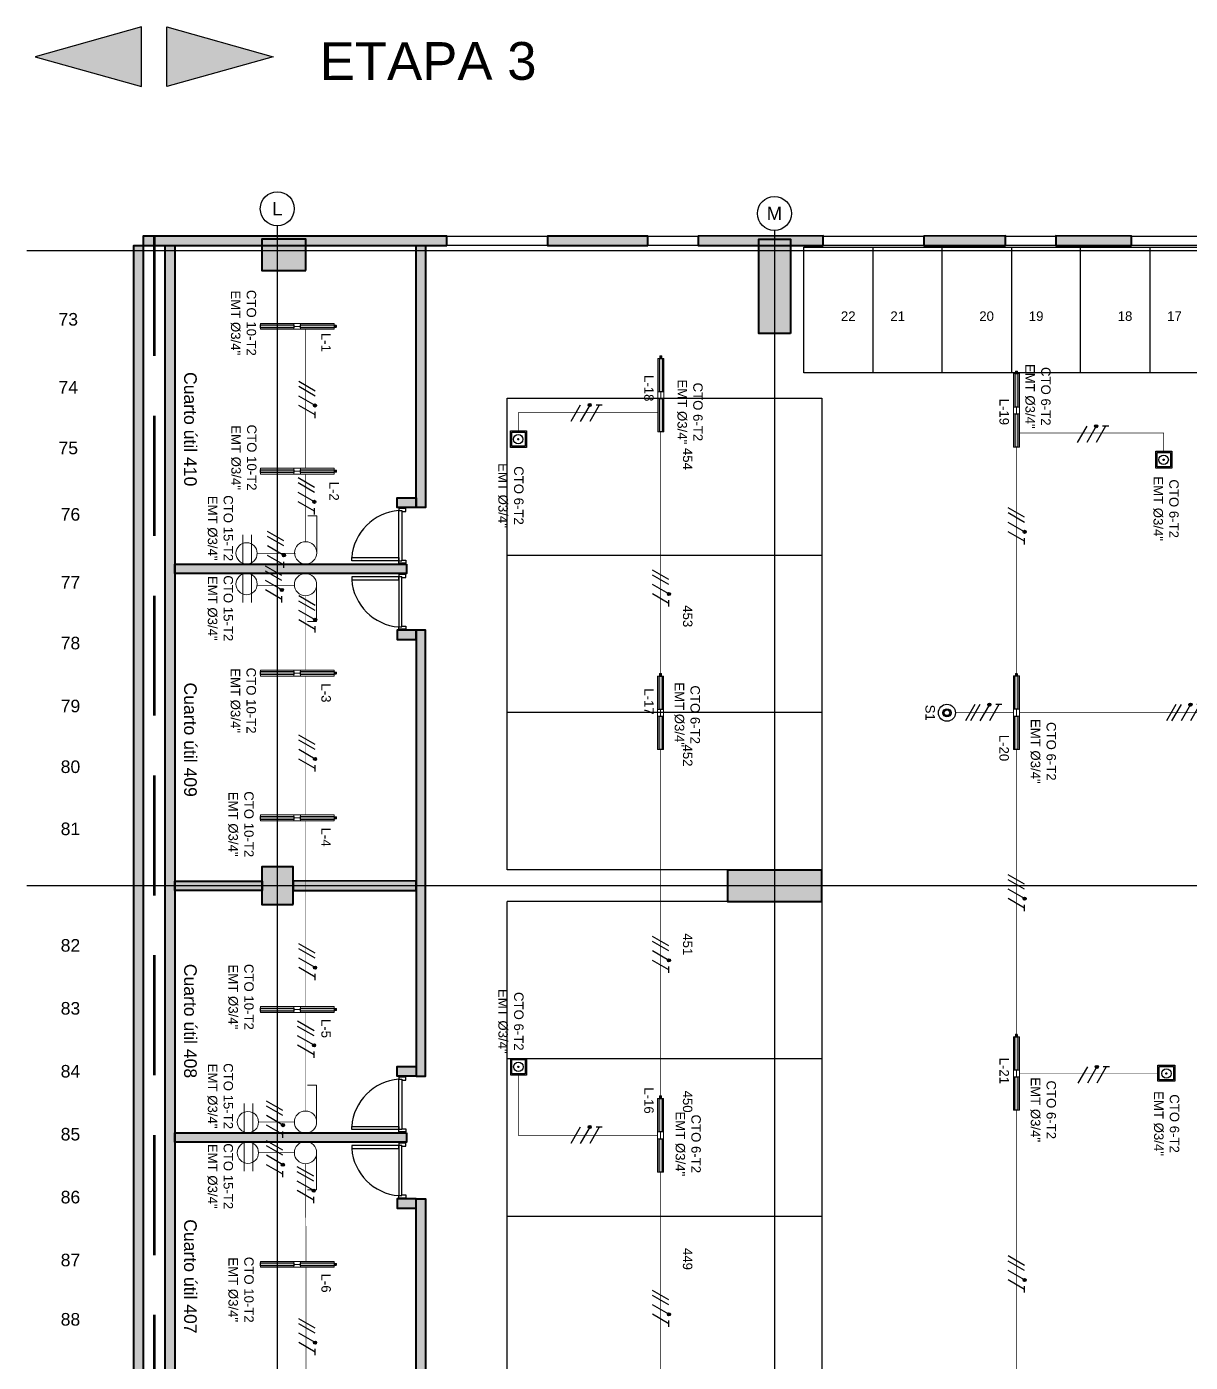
# Model space of a CAD drawing. Header units: millimetres. Extents: x -629 to 509, y -240 to 968.
# Drawn here: x 230.8 to 249.29, y 85.15 to 106.37 of the extents above; entities that cross this region are included whole.
import ezdxf
from ezdxf.enums import TextEntityAlignment as Align
from ezdxf.lldxf.tags import DXFTag

# ---------------------------------------------------------------- set-up
doc = ezdxf.new("R2010")
doc.units = ezdxf.units.MM
doc.linetypes.add('HIDDEN', pattern=[9.525, 6.35, -3.175])
for name, color, linetype in [('-ALAMBRADO', 7, 'Continuous'), ('-parquead', 253, 'Continuous'), ('1amobla', 252, 'Continuous'), ('A_CIRCULO DE EJES', 252, 'Continuous'), ('GG_EMERGENCIA 03', 1, 'Continuous'), ('GG_LUMINARIA LED HERMETICA', 1, 'Continuous'), ('GG_PISO 2', 8, 'Continuous'), ('GG_PISO 4', 8, 'Continuous'), ('HACHTCOLUMNA', 252, 'Continuous'), ('SENSOR MOVIMIENTO', 3, 'Continuous'), ('Textos-espacios', 253, 'Continuous')]:
    doc.layers.add(name, color=color, linetype=linetype)
for name, color, linetype, lineweight in [('-CN-GYD-INTERRUPTORES DE PARED', 3, 'Continuous', 20), ('-CN-GYD-TOMACORRIENTES', 1, 'Continuous', 18), ('-CN-GYD-TUBERÍA PRINCIPAL ILUMINACION', 5, 'Continuous', 5), ('-EL-Texto Tomas', 7, 'Continuous', 0), ('_TEXTO', 7, 'Continuous', 9), ('Estructura', 250, 'Continuous', 40), ('LUMINARIA DE EMERGENCIA PARA SOBREPONER', 7, 'Continuous', 25), ('Muro', 250, 'Continuous', 40), ('TEXTOS', 250, 'Continuous', 20), ('Vidrio', 254, 'Continuous', 30)]:
    doc.layers.add(name, color=color, linetype=linetype, lineweight=lineweight)
doc.layers.add('DIM-25', color=7, linetype='Continuous', true_color=0xb5b5b5, plot=False)
for name, color, linetype, true_color in [('F-2', 7, 'Continuous', 0xc4c4c4), ('JCA_HATCH 254', 7, 'Continuous', 0xd1d1d1), ('MUEBLE', 7, 'Continuous', 0xcfcfcf)]:
    doc.layers.add(name, color=color, linetype=linetype, true_color=true_color)
doc.styles.add('A_TEXT1', font='arial.ttf')
doc.styles.add('ROMANS', font='arial.ttf')
doc.styles.get("Standard").update_dxf_attribs({"font": 'arial.ttf'})
tags = doc.linetypes.add('EMT_LINE', pattern='A,0.5,-0.2,["EMT",Standard,S=0.1,R=0,X=-0.1,Y=-0.05],-0.25', length=0.95).pattern_tags.tags
tags[6] = DXFTag(74, 10)
pattern_1 = [(270, (73.633, -1.35), (10.40324, -6.00631), [1.50158, -10.51105]), (360, (73.6335, -2.101), (10.40324, 6.00631), [0.75079, -20.05569]), (360, (73.6335, -2.289), (10.40324, 6.00631), [0.60063, -20.20584]), (360, (73.6335, -1.9134), (10.40324, 6.00631), [0.60063, -20.20584]), (330, (73.633, -2.477), (10.40324, 6.00631), [0.4805, -11.53212]), (30, (73.633, -1.726), (4e-09, 12.01262), [0.4805, -11.53212])]

# ---------------------------------------------------------------- blocks, each defined once
blk = doc.blocks.new('GG_HERMETICA')
h = blk.add_hatch()
h.set_pattern_fill('SWAMP', color=252, scale=0.472938, angle=270)
h.set_pattern_definition(pattern_1)
h.paths.add_polyline_path([(-20, -30), (-20, 17), (-550, 17), (-550, -30)])
h = blk.add_hatch()
h.set_pattern_fill('SWAMP', color=252, scale=0.472938, angle=270)
h.set_pattern_definition(pattern_1)
h.paths.add_polyline_path([(620, -30), (620, 17), (90, 17), (90, -30)])
at = {"layer": '-CN-GYD-INTERRUPTORES DE PARED', "color": 1, "extrusion": (0, 0, -1)}
for p, q in [((-550, -53), (-550, 40)), ((-550, 40), (-525, 40)), ((-525, 40), (-20, 40)), ((90, 40), (620, 40)), ((620, 40), (620, -53)), ((-20, -53), (-550, -53)), ((594, -53), (90, -53)), ((620, -53), (594, -53))]:
    blk.add_line(p, q, dxfattribs=at)
at = {"layer": '-CN-GYD-INTERRUPTORES DE PARED', "color": 1}
for p, q in [((90, 40), (-20, 40)), ((-20, 40), (-20, -53)), ((90, -53), (90, 40)), ((622, 6), (620, 6)), ((620, 6), (620, -6)), ((622, 10), (623, 11)), ((622, 8), (622, 10)), ((622, 7), (622, 8)), ((622, 5), (622, 7)), ((622, -6), (622, 6)), ((623, 4), (622, 5)), ((622, -3), (623, 1)), ((623, 11), (623, 11)), ((623, 11), (630, 11)), ((623, 1), (623, 4)), ((623, 1), (623, 1)), ((630, 11), (630, 6)), ((630, 6), (631, 6)), ((631, 6), (631, 9)), ((631, 9), (639, 9)), ((639, 9), (639, 6)), ((639, 6), (640, 6)), ((640, 10), (650, 10)), ((640, 6), (640, 10)), ((650, 10), (652, 8)), ((652, 8), (656, 8)), ((656, 8), (658, 8)), ((658, 8), (661, 5)), ((661, 5), (661, -6)), ((-20, -6), (90, -6)), ((620, -19), (620, -6)), ((622, -19), (620, -19)), ((622, -6), (622, -3)), ((622, -6), (622, -9)), ((622, -6), (622, -19)), ((622, -9), (623, -13)), ((623, -17), (622, -18)), ((622, -18), (622, -19)), ((622, -19), (622, -21)), ((622, -21), (622, -22)), ((622, -22), (623, -24)), ((623, -13), (623, -14)), ((623, -14), (623, -17)), ((623, -24), (623, -24)), ((623, -24), (630, -24)), ((630, -24), (630, -19)), ((630, -19), (631, -19)), ((631, -19), (631, -22)), ((631, -22), (639, -22)), ((639, -22), (639, -19)), ((639, -19), (640, -19)), ((640, -19), (640, -22)), ((640, -22), (650, -22)), ((650, -22), (652, -20)), ((652, -20), (656, -20)), ((656, -20), (658, -20)), ((658, -20), (661, -17)), ((661, -17), (661, -6))]:
    blk.add_line(p, q, dxfattribs=at)
for points in [[(623, 4), (630, 4)], [(623, 1), (630, 1)], [(629, 11), (629, 4), (629, 1), (629, -6)], [(630, 6), (630, -6)], [(631, 6), (631, -6)], [(639, 2), (631, 2)], [(639, 6), (639, -6)], [(640, 6), (640, -6)], [(640, 1), (650, 1), (650, 3), (640, 3)], [(650, 3), (652, 5)], [(650, 1), (652, -3)], [(652, 8), (652, -6)], [(-20, -53), (90, -53)], [(623, -14), (630, -14)], [(623, -17), (630, -17)], [(629, -24), (629, -17), (629, -14), (629, -6)], [(630, -19), (630, -6)], [(631, -19), (631, -6)], [(639, -15), (631, -15)], [(639, -19), (639, -6)], [(640, -19), (640, -6)], [(640, -14), (650, -14), (650, -15), (640, -15)], [(650, -14), (652, -10)], [(650, -15), (652, -17)], [(652, -20), (652, -6)]]:
    blk.add_lwpolyline(points, dxfattribs=at)
at = {"color": 1}
for points in [[(-20, 17), (-20, -30), (-550, -30), (-550, 17)], [(620, 17), (620, -30), (90, -30), (90, 17)]]:
    blk.add_lwpolyline(points, close=True, dxfattribs=at)
blk = doc.blocks.new('A_B_Eje')
at = {"layer": 'A_CIRCULO DE EJES', "ltscale": 1.5}
blk.add_circle((0, 0), 0.0045, dxfattribs=at)
at = {"layer": 'A_CIRCULO DE EJES', "ltscale": 1.5, "style": 'A_TEXT1'}
blk.add_attdef('EJE', text='', height=0.0035, dxfattribs=at).set_placement((0, 0), align=Align.MIDDLE_CENTER)
blk = doc.blocks.new('Tomas BD1')
at = {"lineweight": 0}
blk.add_line((0.115, -0.318), (0.115, 0.588), dxfattribs=at)
blk.add_lwpolyline([(-0.154, -0.297), (-0.154, 0.588)], dxfattribs=at)
blk.add_circle((0, 0), 0.338, dxfattribs=at)
at = {"layer": '-EL-Texto Tomas', "color": 7, "style": 'ROMANS'}
for tag, p, height, flags in [('POTENCIA(W)', (0.878, 0.595), 0.321, 9), ('TABLERO', (0.316, 0.654), 0.273, 8), ('CTO', (-0.059, 0.65), 0.273, 8)]:
    blk.add_attdef(tag, p, '', height=height, rotation=90, dxfattribs=dict(at, flags=flags))
at = {"layer": '-EL-Texto Tomas', "style": 'ROMANS', "flags": 9}
blk.add_attdef('USO', (-0.84, 0.589), '', height=0.35, rotation=90, dxfattribs=at)
blk = doc.blocks.new('O6C20-MDW')
at = {"layer": 'SENSOR MOVIMIENTO'}
for radius in [129, 62.1, 43.1]:
    blk.add_circle((63166, 32657), radius, dxfattribs=at)
blk = doc.blocks.new('3x')
at = {"layer": '-ALAMBRADO'}
h = blk.add_hatch(color=256, dxfattribs=at)
edge = h.paths.add_edge_path()
edge.add_arc((0.078, 0.13), 0.025, 0, 360)
for p, q in [((-0.152, 0.13), (-0.302, -0.13)), ((-0.072, 0.13), (-0.222, -0.13)), ((0.078, 0.13), (-0.072, -0.13)), ((0.228, 0.13), (0.078, -0.13))]:
    blk.add_line(p, q, dxfattribs=at)
blk.add_lwpolyline([(0.278, 0.13), (0.178, 0.13)], dxfattribs=at)
blk.add_circle((0.078, 0.13), 0.025, dxfattribs=at)
blk = doc.blocks.new('*U60')
at = {"layer": '-ALAMBRADO'}
blk.add_blockref('3x', (0, 0), dxfattribs=at)
blk = doc.blocks.new('A$Cc7fbbbd8')
at = {"layer": 'GG_EMERGENCIA 03', "ltscale": 0.3}
h = blk.add_hatch(dxfattribs=at)
h.set_pattern_fill('ANSI31', color=256, scale=0.0005, angle=90)
h.set_pattern_definition([(135, (0.0614115, 0.0595737), (-0.00112253, -0.00112253), [])])
edge = h.paths.add_edge_path()
edge.add_arc((0.061, 0.1), 0.00475, 0, 360)
for points in [[(-0.005, 0.035), (-0.005, 0.161), (0.128, 0.161), (0.128, 0.035)], [(0.005, 0.045), (0.005, 0.151), (0.118, 0.151), (0.118, 0.045)]]:
    blk.add_lwpolyline(points, close=True, dxfattribs=at)
for radius in [0.0376, 0.00475]:
    blk.add_circle((0.061, 0.1), radius, dxfattribs=at)
blk = doc.blocks.new('estructura etapa 3')
at = {"layer": 'HACHTCOLUMNA', "transparency": 33554687}
h = blk.add_hatch(color=256, dxfattribs=at)
h.paths.add_polyline_path([(-91.651, -6658.124), (-91.651, -6657.624), (-92.35, -6657.624), (-92.35, -6658.124)])
h.paths.add_polyline_path([(-49.354, -6658.124), (-49.354, -6657.624), (-50.055, -6657.624), (-50.055, -6658.124)])
h.paths.add_polyline_path([(-56.053, -6658.124), (-56.053, -6657.624), (-56.753, -6657.624), (-56.753, -6658.124)])
h.paths.add_polyline_path([(-76.45, -6659.124), (-76.95, -6659.124), (-76.95, -6657.624), (-76.45, -6657.624)])
h.paths.add_polyline_path([(-83.95, -6659.124), (-84.45, -6659.124), (-84.45, -6657.624), (-83.95, -6657.624)])
h.paths.add_polyline_path([(-60.452, -6659.124), (-60.952, -6659.124), (-60.952, -6657.624), (-60.452, -6657.624)])
h.paths.add_polyline_path([(-67.95, -6659.124), (-68.45, -6659.124), (-68.45, -6657.624), (-67.95, -6657.624)])
h.paths.add_polyline_path([(-91.85, -6668.199), (-91.851, -6667.599), (-92.35, -6667.599), (-92.349, -6668.199)])
h.paths.add_polyline_path([(-49.354, -6668.199), (-49.354, -6667.599), (-49.854, -6667.599), (-49.854, -6668.199)])
h.paths.add_polyline_path([(-56.154, -6668.149), (-56.154, -6667.649), (-56.854, -6667.649), (-56.854, -6668.149)])
h.paths.add_polyline_path([(-59.952, -6667.649), (-59.952, -6668.149), (-61.452, -6668.149), (-61.452, -6667.649)])
h.paths.add_polyline_path([(-75.95, -6667.649), (-75.95, -6668.149), (-77.45, -6668.149), (-77.45, -6667.649)])
h.paths.add_polyline_path([(-68.95, -6667.649), (-68.95, -6668.149), (-67.45, -6668.149), (-67.45, -6667.649)])
h.paths.add_polyline_path([(-84.95, -6667.649), (-84.95, -6668.149), (-83.45, -6668.149), (-83.45, -6667.649)])
h.paths.add_polyline_path([(-91.85, -6676.199), (-91.85, -6675.599), (-92.349, -6675.599), (-92.349, -6676.199)])
h.paths.add_polyline_path([(-49.354, -6676.199), (-49.354, -6675.599), (-49.854, -6675.599), (-49.854, -6676.199)])
h.paths.add_polyline_path([(-56.154, -6676.149), (-56.154, -6675.649), (-56.754, -6675.649), (-56.754, -6676.149)])
h.paths.add_polyline_path([(-59.952, -6675.649), (-59.952, -6676.149), (-61.452, -6676.149), (-61.452, -6675.649)])
h.paths.add_polyline_path([(-75.95, -6675.649), (-75.95, -6676.149), (-77.45, -6676.149), (-77.45, -6675.649)])
h.paths.add_polyline_path([(-68.95, -6675.649), (-68.95, -6676.149), (-67.45, -6676.149), (-67.45, -6675.649)])
h.paths.add_polyline_path([(-84.95, -6675.649), (-84.95, -6676.149), (-83.45, -6676.149), (-83.45, -6675.649)])
h.paths.add_polyline_path([(-91.847, -6686.299), (-91.851, -6685.699), (-92.35, -6685.699), (-92.346, -6686.299)])
h.paths.add_polyline_path([(-49.354, -6686.299), (-49.354, -6685.699), (-49.854, -6685.699), (-49.854, -6686.299)])
h.paths.add_polyline_path([(-56.154, -6686.249), (-56.154, -6685.749), (-56.754, -6685.749), (-56.754, -6686.249)])
h.paths.add_polyline_path([(-59.952, -6685.749), (-59.952, -6686.249), (-61.452, -6686.249), (-61.452, -6685.749)])
h.paths.add_polyline_path([(-75.95, -6685.749), (-75.95, -6686.249), (-77.45, -6686.249), (-77.45, -6685.749)])
h.paths.add_polyline_path([(-68.95, -6685.749), (-68.95, -6686.249), (-67.45, -6686.249), (-67.45, -6685.749)])
h.paths.add_polyline_path([(-84.95, -6685.749), (-84.95, -6686.249), (-83.45, -6686.249), (-83.45, -6685.749)])
h.paths.add_polyline_path([(-49.353, -6694.294), (-49.354, -6693.699), (-49.855, -6693.699), (-49.854, -6694.294)])
h.paths.add_polyline_path([(-56.054, -6694.249), (-56.054, -6693.749), (-56.753, -6693.749), (-56.753, -6694.249)])
h.paths.add_polyline_path([(-91.651, -6694.249), (-91.651, -6693.749), (-92.35, -6693.749), (-92.35, -6694.249)])
h.paths.add_polyline_path([(-59.952, -6693.749), (-59.952, -6694.249), (-61.452, -6694.249), (-61.452, -6693.749)])
h.paths.add_polyline_path([(-75.95, -6693.749), (-75.95, -6694.249), (-77.45, -6694.249), (-77.45, -6693.749)])
h.paths.add_polyline_path([(-68.95, -6693.749), (-68.95, -6694.249), (-67.45, -6694.249), (-67.45, -6693.749)])
h.paths.add_polyline_path([(-84.95, -6693.749), (-84.95, -6694.249), (-83.45, -6694.249), (-83.45, -6693.749)])
h.paths.add_polyline_path([(-49.359, -6703.974), (-49.359, -6703.374), (-49.859, -6703.374), (-49.859, -6703.974)])
h.paths.add_polyline_path([(-56.054, -6703.924), (-56.054, -6703.424), (-56.753, -6703.424), (-56.753, -6703.924)])
h.paths.add_polyline_path([(-67.95, -6704.924), (-67.95, -6703.424), (-68.45, -6703.424), (-68.45, -6704.924)])
h.paths.add_polyline_path([(-91.651, -6703.924), (-91.651, -6703.424), (-92.35, -6703.424), (-92.35, -6703.924)])
h.paths.add_polyline_path([(-61.847, -6703.424), (-60.347, -6703.424), (-60.347, -6703.924), (-61.847, -6703.924)])
h.paths.add_polyline_path([(-83.95, -6704.924), (-83.95, -6703.424), (-84.45, -6703.424), (-84.45, -6704.924)])
h.paths.add_polyline_path([(-76.45, -6704.924), (-76.45, -6703.424), (-76.95, -6703.424), (-76.95, -6704.924)])
h.paths.add_polyline_path([(-49.354, -6711.949), (-49.354, -6711.449), (-50.054, -6711.449), (-50.054, -6711.949)])
h.paths.add_polyline_path([(-55.954, -6711.949), (-55.954, -6711.449), (-56.654, -6711.449), (-56.654, -6711.949)])
h.paths.add_polyline_path([(-91.65, -6711.949), (-91.65, -6711.449), (-92.35, -6711.449), (-92.35, -6711.949)])
h.paths.add_polyline_path([(-60.952, -6711.949), (-60.952, -6709.549), (-60.452, -6709.549), (-60.452, -6711.949)])
h.paths.add_polyline_path([(-68.45, -6709.549), (-68.45, -6711.949), (-67.95, -6711.949), (-67.95, -6709.549)])
h.paths.add_polyline_path([(-76.95, -6709.549), (-76.95, -6711.949), (-76.45, -6711.949), (-76.45, -6709.549)])
h.paths.add_polyline_path([(-83.95, -6709.549), (-83.95, -6711.949), (-84.45, -6711.949), (-84.45, -6709.549)])
at = {"layer": 'Estructura', "transparency": 33554687}
for points in [[(-91.651, -6658.124), (-91.651, -6657.624), (-92.35, -6657.624), (-92.35, -6658.124)], [(-83.95, -6659.124), (-84.45, -6659.124), (-84.45, -6657.624), (-83.95, -6657.624)], [(-91.85, -6668.199), (-91.851, -6667.599), (-92.35, -6667.599), (-92.349, -6668.199)], [(-84.95, -6667.649), (-84.95, -6668.149), (-83.45, -6668.149), (-83.45, -6667.649)]]:
    blk.add_lwpolyline(points, close=True, dxfattribs=at)
blk = doc.blocks.new('A$Caedca3e0')
at = {"layer": 'JCA_HATCH 254'}
for points in [[(-19.676, 59.688), (-17.983, 59.212), (-17.983, 60.164)], [(-15.891, 59.688), (-17.583, 59.212), (-17.583, 60.164)], [(-17.958, 19.463), (-18.108, 19.463), (-18.108, 56.688), (-17.958, 56.688)], [(-13.133, 56.688), (-13.133, 56.838), (-17.958, 56.838), (-17.958, 56.688)]]:
    blk.add_hatch(color=256, dxfattribs=at).paths.add_polyline_path(points)
at = {"layer": 'JCA_HATCH 254', "linetype": 'Continuous', "ltscale": 0.3, "transparency": 33554687}
h = blk.add_hatch(color=256, dxfattribs=at)
h.dxf.hatch_style = 1
h.paths.add_polyline_path([(-16.072, 20.314), (-16.072, 20.164), (-17.458, 20.164), (-17.458, 20.314)])
h.paths.add_polyline_path([(-17.608, 56.688), (-17.458, 56.688), (-17.458, 20.164), (-17.608, 20.164)])
h.paths.add_polyline_path([(-15.373, 20.314), (-15.373, 20.164), (-13.623, 20.164), (-13.623, 20.314)])
h.paths.add_polyline_path([(-13.623, 23.351), (-13.472, 23.351), (-13.472, 20.164), (-13.623, 20.164)])
h.paths.add_polyline_path([(-13.623, 23.201), (-13.623, 23.351), (-13.923, 23.351), (-13.923, 23.201)])
h.paths.add_polyline_path([(-13.773, 24.401), (-13.773, 24.251), (-17.458, 24.251), (-17.458, 24.401)])
h.paths.add_polyline_path([(-13.623, 25.451), (-13.623, 25.301), (-13.923, 25.301), (-13.923, 25.451)])
h.paths.add_polyline_path([(-13.623, 25.301), (-13.472, 25.301), (-13.472, 32.489), (-13.623, 32.489)])
h.paths.add_polyline_path([(-15.574, 28.489), (-15.574, 28.339), (-13.623, 28.339), (-13.623, 28.489)])
h.paths.add_polyline_path([(-16.071, 28.489), (-16.071, 28.339), (-17.458, 28.339), (-17.458, 28.489)])
h.paths.add_polyline_path([(-13.623, 32.338), (-13.623, 32.489), (-13.923, 32.489), (-13.923, 32.338)])
h.paths.add_polyline_path([(-13.773, 33.539), (-13.773, 33.389), (-17.458, 33.389), (-17.458, 33.539)])
h.paths.add_polyline_path([(-13.623, 34.589), (-13.623, 34.439), (-13.923, 34.439), (-13.923, 34.589)])
h.paths.add_polyline_path([(-13.623, 41.539), (-13.472, 41.539), (-13.472, 34.439), (-13.623, 34.439)])
h.paths.add_polyline_path([(-15.574, 38.589), (-15.574, 38.439), (-13.623, 38.439), (-13.623, 38.589)])
h.paths.add_polyline_path([(-16.071, 38.589), (-16.071, 38.439), (-17.458, 38.439), (-17.458, 38.589)])
h.paths.add_polyline_path([(-13.773, 42.589), (-13.773, 42.439), (-17.458, 42.439), (-17.458, 42.589)])
h.paths.add_polyline_path([(-13.623, 41.389), (-13.623, 41.539), (-13.923, 41.539), (-13.923, 41.389)])
h.paths.add_polyline_path([(-13.623, 43.639), (-13.623, 43.489), (-13.923, 43.489), (-13.923, 43.639)])
h.paths.add_polyline_path([(-13.623, 43.489), (-13.472, 43.489), (-13.472, 50.576), (-13.623, 50.576)])
h.paths.add_polyline_path([(-15.573, 46.588), (-15.573, 46.438), (-13.623, 46.439), (-13.623, 46.589)])
h.paths.add_polyline_path([(-16.07, 46.588), (-16.07, 46.438), (-17.458, 46.438), (-17.458, 46.588)])
h.paths.add_polyline_path([(-13.623, 50.426), (-13.623, 50.576), (-13.923, 50.576), (-13.923, 50.426)])
h.paths.add_polyline_path([(-13.773, 51.626), (-13.773, 51.476), (-17.458, 51.476), (-17.458, 51.626)])
h.paths.add_polyline_path([(-13.623, 52.676), (-13.623, 52.526), (-13.923, 52.526), (-13.923, 52.676)])
h.paths.add_polyline_path([(-13.623, 56.688), (-13.472, 56.688), (-13.472, 52.526), (-13.623, 52.526)])
h = blk.add_hatch(color=256, dxfattribs=at)
h.dxf.hatch_style = 1
h.paths.add_polyline_path([(26.923, 56.688), (26.923, 56.838)], flags=17)
h.paths.add_polyline_path([(26.923, 56.688), (26.923, 56.838), (25.482, 56.838), (25.489, 56.688), (24.689, 56.688), (24.689, 56.838), (22.691, 56.838), (22.691, 56.688)])
h.paths.add_polyline_path([(21.091, 56.689), (21.091, 56.839), (19.194, 56.839), (19.194, 56.689)])
h.paths.add_polyline_path([(18.394, 56.689), (18.394, 56.839), (17.592, 56.838), (17.592, 56.688)])
h.paths.add_polyline_path([(16.392, 56.689), (16.392, 56.839), (7.345, 56.838), (7.345, 56.688)])
h.paths.add_polyline_path([(6.545, 56.688), (6.545, 56.838), (5.741, 56.839), (5.741, 56.689)])
h.paths.add_polyline_path([(4.141, 56.687), (4.141, 56.837), (2.144, 56.838), (2.144, 56.688)])
h.paths.add_polyline_path([(0.944, 56.689), (0.944, 56.839), (-1.054, 56.838), (-1.054, 56.688)])
h.paths.add_polyline_path([(-2.254, 56.688), (-2.254, 56.838), (-3.456, 56.838), (-3.456, 56.688)])
h.paths.add_polyline_path([(-4.256, 56.689), (-4.256, 56.839), (-5.553, 56.838), (-5.553, 56.688)])
h.paths.add_polyline_path([(-7.153, 56.689), (-7.153, 56.839), (-9.137, 56.838), (-9.137, 56.688)])
h.paths.add_polyline_path([(-9.937, 56.688), (-9.937, 56.838), (-11.533, 56.838), (-11.533, 56.688)])
at = {"layer": '-parquead'}
for points in [[(-13.133, 56.838), (-11.533, 56.838), (-11.533, 56.688), (-13.133, 56.69)], [(-9.937, 56.838), (-9.137, 56.838), (-9.137, 56.688), (-9.937, 56.689)], [(-7.153, 56.838), (-5.553, 56.838), (-5.553, 56.688), (-7.153, 56.689)], [(-4.256, 56.838), (-3.456, 56.838), (-3.456, 56.688), (-4.256, 56.689)], [(-2.254, 56.837), (-1.054, 56.838), (-1.054, 56.688), (-2.254, 56.689)]]:
    blk.add_lwpolyline(points, close=True, dxfattribs=at)
for points in [[(-0.861, 54.663), (-7.46, 54.663), (-7.46, 56.663)], [(-7.46, 56.663), (-0.861, 56.663)], [(-6.361, 56.663), (-6.361, 54.663)], [(-5.261, 54.663), (-5.261, 56.663)], [(-4.161, 56.663), (-4.161, 54.663)], [(-3.061, 54.663), (-3.061, 56.663)], [(-1.961, 56.663), (-1.961, 54.663)], [(-7.172, 54.264), (-7.172, 46.764), (-12.172, 46.764), (-12.172, 54.264)], [(-12.172, 54.264), (-7.172, 54.264)], [(-7.172, 51.764), (-12.172, 51.764)], [(-7.172, 49.264), (-12.172, 49.264)], [(-7.172, 46.264), (-7.172, 38.764), (-12.172, 38.764), (-12.172, 46.264)], [(-7.172, 46.264), (-12.172, 46.264)], [(-7.172, 43.764), (-12.172, 43.764)], [(-12.172, 41.264), (-7.172, 41.264)]]:
    blk.add_lwpolyline(points, dxfattribs=at)
at = {"layer": '1amobla', "linetype": 'HIDDEN', "lineweight": 60, "ltscale": 0.3}
blk.add_line((-17.783, 56.838), (-17.783, 2.404), dxfattribs=at)
at = {"layer": 'DIM-25'}
for centre, start, end in [((-13.834, 51.665), 94.4578, 175.5956), ((-13.834, 51.437), 184.4044, 265.5422), ((-13.834, 42.628), 94.4578, 175.5956), ((-13.834, 42.4), 184.4044, 265.5422)]:
    blk.add_arc(centre, 0.813, start, end, dxfattribs=at)
at = {"layer": 'F-2'}
for points in [[(-13.847, 52.475), (-13.847, 52.463), (-13.785, 52.463), (-13.785, 52.513), (-13.897, 52.513), (-13.897, 52.475)], [(-13.897, 51.677), (-13.897, 52.475), (-13.847, 52.475), (-13.847, 51.677)], [(-13.885, 52.526), (-13.885, 52.513), (-13.798, 52.513), (-13.798, 52.526)], [(-13.847, 51.689), (-13.785, 51.689), (-13.785, 51.639), (-13.897, 51.639), (-13.897, 51.677), (-13.847, 51.677), (-13.847, 51.689)], [(-13.885, 51.626), (-13.885, 51.639), (-13.798, 51.639), (-13.798, 51.626)], [(-13.847, 51.425), (-13.847, 51.413), (-13.785, 51.413), (-13.785, 51.463), (-13.897, 51.463), (-13.897, 51.425)], [(-13.885, 51.476), (-13.885, 51.463), (-13.798, 51.463), (-13.798, 51.476)], [(-13.847, 50.627), (-13.847, 50.639), (-13.785, 50.639), (-13.785, 50.589), (-13.897, 50.589), (-13.897, 50.627)], [(-13.885, 50.576), (-13.885, 50.589), (-13.798, 50.589), (-13.798, 50.576)], [(-13.847, 43.438), (-13.847, 43.425), (-13.785, 43.425), (-13.785, 43.476), (-13.897, 43.476), (-13.897, 43.438)], [(-13.885, 43.489), (-13.885, 43.476), (-13.798, 43.476), (-13.798, 43.489)], [(-13.847, 42.639), (-13.847, 42.652), (-13.785, 42.652), (-13.785, 42.601), (-13.897, 42.601), (-13.897, 42.639)], [(-13.885, 42.589), (-13.885, 42.601), (-13.798, 42.601), (-13.798, 42.589)], [(-13.847, 42.388), (-13.847, 42.375), (-13.785, 42.375), (-13.785, 42.426), (-13.897, 42.426), (-13.897, 42.388)], [(-13.885, 42.439), (-13.885, 42.426), (-13.798, 42.426), (-13.798, 42.439)], [(-13.847, 41.589), (-13.847, 41.602), (-13.785, 41.602), (-13.785, 41.551), (-13.897, 41.551), (-13.897, 41.589)], [(-13.885, 41.539), (-13.885, 41.551), (-13.798, 41.551), (-13.798, 41.539)]]:
    blk.add_lwpolyline(points, dxfattribs=at)
for points in [[(-13.847, 51.425), (-13.897, 51.425), (-13.897, 50.627), (-13.847, 50.627)], [(-13.847, 42.639), (-13.897, 42.639), (-13.897, 43.438), (-13.847, 43.438)], [(-13.847, 42.388), (-13.897, 42.388), (-13.897, 41.589), (-13.847, 41.589)]]:
    blk.add_lwpolyline(points, close=True, dxfattribs=at)
at = {"layer": 'MUEBLE', "linetype": 'HIDDEN'}
for points in [[(-13.897, 51.728), (-13.897, 51.677), (-14.645, 51.677), (-14.645, 51.728)], [(-13.897, 51.375), (-13.897, 51.425), (-14.645, 51.425), (-14.645, 51.375)], [(-13.897, 42.69), (-13.897, 42.639), (-14.645, 42.639), (-14.645, 42.69)], [(-13.897, 42.337), (-13.897, 42.388), (-14.645, 42.388), (-14.645, 42.337)]]:
    blk.add_lwpolyline(points, close=True, dxfattribs=at)
at = {"layer": 'Muro'}
for points in [[(-17.958, 19.463), (-18.108, 19.463), (-18.108, 56.688), (-17.958, 56.688)], [(-13.133, 56.688), (-13.133, 56.838), (-17.958, 56.838), (-17.958, 56.688)], [(-17.608, 56.688), (-17.458, 56.688), (-17.458, 20.164), (-17.608, 20.164)], [(-13.623, 56.688), (-13.472, 56.688), (-13.472, 52.526), (-13.623, 52.526)], [(-9.937, 56.688), (-9.937, 56.838), (-11.533, 56.838), (-11.533, 56.688)], [(-7.153, 56.689), (-7.153, 56.839), (-9.137, 56.838), (-9.137, 56.688)], [(-4.256, 56.689), (-4.256, 56.839), (-5.553, 56.838), (-5.553, 56.688)], [(-2.254, 56.688), (-2.254, 56.838), (-3.456, 56.839), (-3.456, 56.689)], [(-13.623, 52.676), (-13.623, 52.526), (-13.923, 52.526), (-13.923, 52.676)], [(-13.773, 51.626), (-13.773, 51.476), (-17.458, 51.476), (-17.458, 51.626)], [(-13.623, 50.426), (-13.623, 50.576), (-13.923, 50.576), (-13.923, 50.426)], [(-13.623, 43.489), (-13.472, 43.489), (-13.472, 50.576), (-13.623, 50.576)], [(-16.07, 46.588), (-16.07, 46.438), (-17.458, 46.438), (-17.458, 46.588)], [(-15.573, 46.588), (-15.573, 46.438), (-13.623, 46.439), (-13.623, 46.589)], [(-13.623, 43.639), (-13.623, 43.489), (-13.923, 43.489), (-13.923, 43.639)], [(-13.773, 42.589), (-13.773, 42.439), (-17.458, 42.439), (-17.458, 42.589)], [(-13.623, 41.389), (-13.623, 41.539), (-13.923, 41.539), (-13.923, 41.389)], [(-13.623, 41.539), (-13.472, 41.539), (-13.472, 34.439), (-13.623, 34.439)]]:
    blk.add_lwpolyline(points, close=True, dxfattribs=at)
at = {"layer": 'Textos-espacios'}
for points in [[(-19.676, 59.688), (-17.983, 59.212), (-17.983, 60.164)], [(-15.891, 59.688), (-17.583, 59.212), (-17.583, 60.164)]]:
    blk.add_lwpolyline(points, close=True, dxfattribs=at)
at = {"layer": 'Vidrio'}
blk.add_blockref('estructura etapa 3', (76.277, 6714.412), dxfattribs=at)
at = {"layer": 'TEXTOS', "color": 8}
blk.add_text('ETAPA 3', height=0.6, rotation=0.0669, dxfattribs=at).set_placement((-15.154, 59.317))
at = {"layer": 'Textos-espacios'}
for s, p in [('Cuarto útil 410', (-17.308, 54.677)), ('Cuarto útil 409', (-17.308, 49.743)), ('Cuarto útil 408', (-17.308, 45.273)), ('Cuarto útil 407', (-17.308, 41.214))]:
    blk.add_text(s, height=0.2, rotation=270, dxfattribs=at).set_placement(p)
at = {"layer": 'Textos-espacios', "char_height": 0.15}
for s, width, insert, attachment_point, rotation in [('22', 0.89145, (-6.637, 55.64), 3, 0), ('21', 0.89145, (-6.084, 55.64), 1, 360), ('20', 0.89145, (-4.438, 55.64), 3, 0), ('19', 0.89145, (-3.884, 55.64), 1, 360), ('18', 0.89145, (-2.238, 55.64), 3, 0), ('17', 0.89145, (-1.685, 55.64), 1, 360), ('454', 1.5279, (-9.23, 53.471), 1, 270), ('453', 1.5279, (-9.23, 50.971), 1, 270), ('452', 1.5279, (-9.23, 48.758), 1, 270), ('451', 1.5279, (-9.23, 45.758), 1, 270), ('450', 1.5279, (-9.231, 43.258), 1, 270), ('449', 1.5279, (-9.231, 40.758), 1, 270)]:
    blk.add_mtext_dynamic_manual_height_columns(s, width=width, gutter_width=5, heights=[0], dxfattribs=dict(at, insert=insert, attachment_point=attachment_point, rotation=rotation))
blk = doc.blocks.new('2x')
at = {"layer": '-ALAMBRADO'}
h = blk.add_hatch(color=256, dxfattribs=at)
edge = h.paths.add_edge_path()
edge.add_arc((0.075, 0.13), 0.025, 0, 360)
for p, q in [((-0.075, 0.13), (-0.225, -0.13)), ((0.075, 0.13), (-0.075, -0.13)), ((0.225, 0.13), (0.075, -0.13))]:
    blk.add_line(p, q, dxfattribs=at)
blk.add_lwpolyline([(0.275, 0.13), (0.175, 0.13)], dxfattribs=at)
blk.add_circle((0.075, 0.13), 0.025, dxfattribs=at)
blk = doc.blocks.new('*U63')
at = {"layer": '-ALAMBRADO'}
blk.add_blockref('2x', (0, 0), dxfattribs=at)

msp = doc.modelspace()

# ---------------------------------------------------------------- linework, layer by layer
at = {"layer": '-CN-GYD-INTERRUPTORES DE PARED', "color": 3, "extrusion": (0, 0, -1)}
for p, q in [((235.408, 98.597), (235.265, 98.597)), ((235.408, 98.009), (235.408, 98.597)), ((235.406, 97.504), (235.406, 96.916)), ((235.406, 96.916), (235.263, 96.916)), ((235.406, 89.551), (235.263, 89.551)), ((235.406, 88.963), (235.406, 89.551)), ((235.406, 88.475), (235.406, 87.887)), ((235.406, 87.887), (235.263, 87.887))]:
    msp.add_line(p, q, dxfattribs=at)
for centre in [(-235.232, 98.009), (-235.23, 97.504), (-235.23, 88.963), (-235.23, 88.475)]:
    msp.add_circle(centre, 0.176, dxfattribs=at)
at = {"layer": '-CN-GYD-TUBERÍA PRINCIPAL ILUMINACION', "linetype": 'EMT_LINE', "ltscale": 15, "const_width": 0.01}
for points in [[(235.232, 101.561), (235.232, 99.353)], [(240.831, 100.238), (238.61, 100.238), (238.61, 99.938)], [(240.871, 99.929), (240.871, 96.092)], [(246.576, 99.913), (248.868, 99.911), (248.868, 99.611)], [(246.528, 99.686), (246.528, 96.092)], [(235.232, 99.261), (235.232, 98.179)], [(235.063, 98), (234.463, 98)], [(234.483, 98), (235.071, 98)], [(235.061, 97.494), (234.461, 97.494)], [(235.23, 97.334), (235.23, 96.144)], [(235.23, 96.052), (235.23, 93.843)], [(246.482, 95.467), (245.561, 95.467)], [(251.868, 95.467), (246.577, 95.467)], [(240.871, 94.881), (240.871, 89.379)], [(246.528, 94.882), (246.528, 90.361)], [(235.23, 93.751), (235.23, 90.798)], [(235.23, 90.705), (235.23, 89.133)], [(240.826, 88.754), (238.613, 88.754), (238.613, 89.719)], [(248.788, 89.735), (246.575, 89.735)], [(246.528, 89.15), (246.528, 84.979)], [(234.483, 88.962), (235.061, 88.962)], [(234.483, 88.476), (235.061, 88.476)], [(235.231, 88.297), (235.238, 86.748)], [(240.871, 88.169), (240.871, 82.73)], [(235.238, 86.655), (235.238, 83.422)]]:
    msp.add_lwpolyline(points, dxfattribs=at)
at = {"layer": 'GG_PISO 2', "color": 252, "true_color": 0x939598}
for points in [[(234.782, 103.207), (234.782, 48.522)], [(242.682, 103.132), (242.682, 48.447)], [(277.874, 102.81), (230.799, 102.81)], [(277.874, 92.719), (230.799, 92.719)]]:
    msp.add_lwpolyline(points, dxfattribs=at)

# ---------------------------------------------------------------- block references
at = {"layer": '-CN-GYD-TOMACORRIENTES', "lineweight": 0, "xscale": -0.5, "yscale": 0.5, "zscale": 0.5}
for p in [(234.293, 98.001), (234.314, 88.962)]:
    msp.add_blockref('Tomas BD1', p, dxfattribs=at)
at = {"layer": '-CN-GYD-TOMACORRIENTES', "lineweight": 0, "xscale": 0.5, "yscale": 0.5, "zscale": 0.5, "rotation": 180}
for p in [(234.293, 97.512), (234.314, 88.476)]:
    msp.add_blockref('Tomas BD1', p, dxfattribs=at)
msp.add_blockref('A$Caedca3e0', (250.609, 46.205))
ref = msp.add_blockref('A_B_Eje', (234.782, 103.477), dxfattribs=dict(xscale=60, yscale=60, zscale=60))
ref.add_attrib('EJE', 'L', dxfattribs={"color": 7, "ltscale": 1.5, "height": 0.21, "style": 'A_TEXT1'}).set_placement((234.782, 103.477), align=Align.MIDDLE_CENTER)
ref = msp.add_blockref('A_B_Eje', (242.682, 103.402), dxfattribs=dict(xscale=60, yscale=60, zscale=60))
ref.add_attrib('EJE', 'M', dxfattribs={"color": 7, "ltscale": 1.5, "height": 0.21, "style": 'A_TEXT1'}).set_placement((242.682, 103.402), align=Align.MIDDLE_CENTER)
at = {"layer": '_TEXTO', "linetype": 'Continuous', "ltscale": 10, "zscale": 320, "rotation": 270}
for p in [(235.252, 100.428), (235.241, 98.897), (246.528, 98.421), (234.758, 98.046), (234.724, 97.497), (240.876, 97.433), (235.254, 97.021), (235.252, 94.81), (246.528, 92.592), (240.876, 91.611), (235.252, 91.495), (235.235, 90.262), (234.741, 88.993), (234.74, 88.363), (235.23, 87.952), (246.528, 86.533), (240.876, 85.986), (235.252, 85.536)]:
    msp.add_blockref('*U60', p, dxfattribs=at)
at = {"layer": '_TEXTO', "linetype": 'Continuous', "ltscale": 10}
for name, p, zscale in [('*U63', (239.672, 100.227), 0.5), ('*U63', (247.72, 99.89), 0.5), ('*U60', (246.021, 95.467), 320), ('*U60', (249.216, 95.467), 320), ('*U63', (247.731, 89.709), 0.5), ('*U63', (239.672, 88.754), 0.5)]:
    msp.add_blockref(name, p, dxfattribs=dict(at, zscale=zscale))
at = {"layer": 'GG_LUMINARIA LED HERMETICA', "xscale": 0.001, "yscale": 0.001, "zscale": 0.001}
for p in [(235.063, 101.614), (235.063, 99.313), (235.063, 96.104), (235.063, 93.803), (235.063, 90.758), (235.063, 86.708)]:
    msp.add_blockref('GG_HERMETICA', p, dxfattribs=at)
at = {"layer": 'GG_LUMINARIA LED HERMETICA', "xscale": 0.001, "yscale": 0.001, "zscale": 0.001, "rotation": 90}
for p in [(240.871, 100.479), (246.523, 100.236), (240.866, 95.431), (246.522, 95.432), (246.522, 89.7), (240.866, 88.719)]:
    msp.add_blockref('GG_HERMETICA', p, dxfattribs=at)
at = {"layer": 'LUMINARIA DE EMERGENCIA PARA SOBREPONER', "xscale": 2, "yscale": 2, "zscale": 2}
for p, rotation in [((238.81, 99.692), 89.99999999999997), ((249.068, 99.366), 89.99999999999997), ((238.813, 89.719), 89.99999999999997), ((249.034, 89.935), 179.9999999999999)]:
    msp.add_blockref('A$Cc7fbbbd8', p, dxfattribs=dict(at, rotation=rotation))
at = {"layer": 'SENSOR MOVIMIENTO', "lineweight": 0, "xscale": 0.00105193048980394, "yscale": 0.00105193048980394, "zscale": 0.00105193048980394}
msp.add_blockref('O6C20-MDW', (178.978, 61.114), dxfattribs=at)

# ---------------------------------------------------------------- texts
at = {"layer": 'GG_PISO 4', "char_height": 0.2, "attachment_point": 1, "rotation": 360}
for s, insert in [('73', (231.304, 101.82)), ('74', (231.304, 100.74)), ('75', (231.304, 99.775)), ('76', (231.339, 98.72)), ('77', (231.339, 97.64)), ('78', (231.339, 96.675)), ('79', (231.339, 95.675)), ('80', (231.339, 94.71)), ('81', (231.339, 93.723)), ('82', (231.339, 91.871)), ('83', (231.339, 90.871)), ('84', (231.339, 89.871)), ('85', (231.339, 88.871)), ('86', (231.339, 87.871)), ('87', (231.339, 86.871)), ('88', (231.339, 85.929))]:
    msp.add_mtext_dynamic_manual_height_columns(s, width=0.89145, gutter_width=5, heights=[0], dxfattribs=dict(at, insert=insert))
at = {"layer": 'TEXTOS', "char_height": 0.15, "attachment_point": 1, "rotation": 270}
for s, width, insert in [('\\pxqc;CTO 10-T2 \\P{\\A1;EMT Ø3/4"}', 1.36121, (234.445, 102.344)), ('L-1', 0.23044, (235.632, 101.504)), ('L-18', 0.23044, (240.763, 100.834)), ('\\pxqc;CTO 6{\\A1;-T2} \\P{\\A1;EMT Ø3/4"}', 1.36121, (247.071, 101.177)), ('\\pxqc;CTO 6{\\A1;-T2}\\P{\\A1;EMT Ø3/4"}', 1.36121, (241.542, 100.929)), ('L-19', 0.23044, (246.409, 100.458)), ('\\pxqc;CTO 10-T2 \\P{\\A1;EMT Ø3/4"}', 1.36121, (234.451, 100.203)), ('\\pxqc;CTO 6{\\A1;-T2} \\P{\\A1;EMT Ø3/4"}', 1.36121, (238.695, 99.6)), ('L-2', 0.23044, (235.76, 99.139)), ('\\pxqc;CTO 6{\\A1;-T2} \\P{\\A1;EMT Ø3/4"}', 1.36121, (249.107, 99.391)), ('\\pxqc;CTO 15-T2 \\P{\\A1;EMT Ø3/4"}', 1.36121, (234.078, 99.081)), ('\\pxqc;CTO 15-T2 \\P{\\A1;EMT Ø3/4"}', 1.36121, (234.078, 97.808)), ('\\pxqc;CTO 10-T2 \\P{\\A1;EMT Ø3/4"}', 1.36121, (234.442, 96.341)), ('\\pxqc;CTO 6{\\A1;-T2} \\P{\\A1;EMT Ø3/4"}', 1.36121, (241.498, 96.117)), ('L-3', 0.23044, (235.632, 95.934)), ('L-17', 0.23044, (240.763, 95.856)), ('\\pxqc;S1', 0.29245, (245.233, 95.614)), ('\\pxqc;CTO 6{\\A1;-T2} \\P{\\A1;EMT Ø3/4"}', 1.36121, (247.157, 95.535)), ('L-20', 0.23044, (246.408, 95.117)), ('\\pxqc;CTO 10-T2 \\P{\\A1;EMT Ø3/4"}', 1.36121, (234.406, 94.377)), ('L-4', 0.23044, (235.632, 93.643)), ('\\pxqc;CTO 10-T2 \\P{\\A1;EMT Ø3/4"}', 1.36121, (234.406, 91.633)), ('\\pxqc;CTO 6{\\A1;-T2} \\P{\\A1;EMT Ø3/4"}', 1.36121, (238.695, 91.245)), ('L-5', 0.23044, (235.632, 90.602)), ('\\pxqc;CTO 15-T2 \\P{\\A1;EMT Ø3/4"}', 1.36121, (234.078, 90.056)), ('L-21', 0.23044, (246.409, 89.987)), ('\\pxqc;CTO 6{\\A1;-T2} \\P{\\A1;EMT Ø3/4"}', 1.36121, (247.157, 89.839)), ('L-16', 0.23044, (240.763, 89.515)), ('\\pxqc;CTO 6{\\A1;-T2} \\P{\\A1;EMT Ø3/4"}', 1.36121, (249.116, 89.62)), ('\\pxqc;CTO 6{\\A1;-T2} \\P{\\A1;EMT Ø3/4"}', 1.36121, (241.512, 89.298)), ('\\pxqc;CTO 15-T2 \\P{\\A1;EMT Ø3/4"}', 1.36121, (234.078, 88.783)), ('\\pxqc;CTO 10-T2 \\P{\\A1;EMT Ø3/4"}', 1.36121, (234.406, 86.979)), ('L-6', 0.23044, (235.632, 86.556))]:
    msp.add_mtext_dynamic_manual_height_columns(s, width=width, gutter_width=0.325, heights=[0], dxfattribs=dict(at, insert=insert))

doc.saveas('drawing.dxf')
